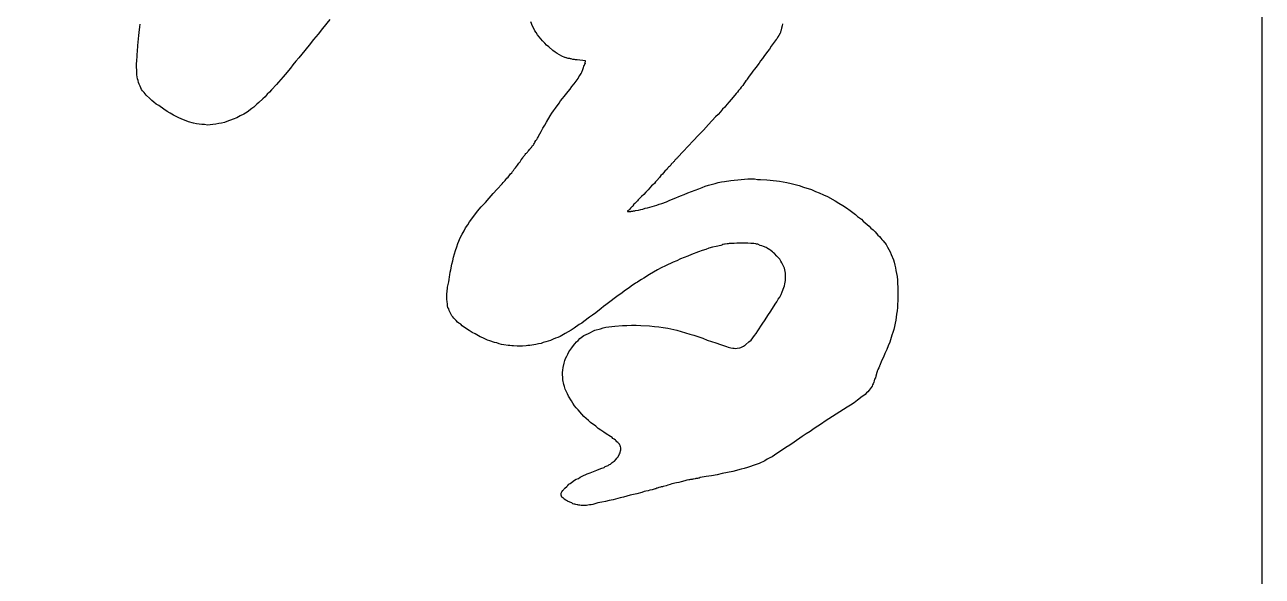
# Model space of a CAD drawing. Extents: x 0 to 5.1, y 0 to 11.
# Drawn here: x 2.559 to 5.118, y 5.75 to 6.889 of the extents above; entities that cross this region are included whole.
import ezdxf

# ---------------------------------------------------------------- set-up
doc = ezdxf.new("R2010")
doc.units = 0
doc.header["$MEASUREMENT"] = 0
doc.layers.get('0').update_dxf_attribs({"linetype": 'CONTINUOUS'})

msp = doc.modelspace()

# ---------------------------------------------------------------- linework, layer by layer
at = {"color": 88, "linetype": 'CONTINUOUS'}
for p, q in [((3.70107, 6.816897), (3.70107, 6.816138)), ((3.717747, 6.810072), (3.717747, 6.809314)), ((3.695005, 5.898641), (3.695005, 5.897883))]:
    msp.add_line(p, q, dxfattribs=at)
at = {"color": 7, "linetype": 'CONTINUOUS'}
msp.add_lwpolyline([(0, 0), (5.11811, 0), (5.11811, 11.023622), (0, 11.023622)], close=True, dxfattribs=at)
at = {"color": 88, "linetype": 'CONTINUOUS'}
for points in [[(3.190139, 6.900305), (3.174978, 6.881349), (3.165881, 6.869975), (3.156026, 6.858601), (3.14693, 6.847227), (3.131769, 6.828271), (3.125704, 6.820688), (3.11964, 6.813864), (3.113575, 6.806281), (3.108269, 6.799457), (3.097656, 6.786566), (3.093108, 6.781258), (3.088559, 6.77595), (3.084011, 6.770643), (3.079463, 6.765335), (3.069608, 6.754719), (3.065059, 6.75017), (3.060511, 6.74562), (3.055963, 6.740312), (3.051414, 6.735763), (3.043076, 6.72818), (3.039286, 6.725147), (3.036253, 6.722114), (3.032463, 6.719081), (3.028673, 6.716048), (3.018818, 6.708465), (3.011995, 6.704674), (3.004415, 6.700883), (2.997592, 6.697091), (2.990012, 6.694058), (2.977125, 6.689509), (2.971818, 6.687234), (2.965754, 6.685717), (2.960448, 6.684959), (2.954383, 6.683442), (2.948319, 6.682684), (2.936948, 6.681926), (2.930883, 6.682684), (2.925577, 6.682684), (2.919512, 6.683442), (2.914206, 6.684201), (2.908142, 6.685717), (2.897529, 6.68875), (2.89298, 6.690267), (2.887674, 6.692542), (2.882368, 6.694816), (2.877819, 6.697091), (2.866448, 6.702399), (2.859626, 6.70619), (2.853561, 6.709982), (2.846739, 6.714531), (2.836126, 6.722114), (2.83082, 6.725147), (2.826271, 6.728938), (2.821723, 6.73273), (2.817933, 6.736521), (2.810352, 6.743345), (2.808078, 6.746378), (2.805804, 6.749411), (2.802772, 6.752444), (2.800497, 6.755477), (2.797465, 6.762302), (2.795949, 6.766093), (2.794433, 6.769884), (2.793675, 6.773676), (2.792159, 6.777467), (2.790643, 6.785808), (2.790643, 6.791116), (2.790643, 6.795665), (2.789885, 6.800973), (2.789885, 6.806281), (2.790643, 6.816897), (2.791401, 6.822204), (2.791401, 6.828271), (2.792159, 6.833578), (2.792917, 6.846469), (2.793675, 6.853293), (2.794433, 6.860118), (2.795191, 6.866942), (2.795949, 6.873008), (2.796707, 6.88514), (2.797465, 6.890448)], [(3.70107, 6.816897), (3.698038, 6.816897), (3.695763, 6.817655), (3.692731, 6.817655), (3.688941, 6.818413), (3.687425, 6.818413), (3.685909, 6.819171), (3.684393, 6.819171), (3.682876, 6.819171), (3.680602, 6.81993), (3.679086, 6.820688), (3.678328, 6.820688), (3.676812, 6.821446), (3.676054, 6.821446), (3.66999, 6.824479), (3.664683, 6.826754), (3.660135, 6.829787), (3.655586, 6.83282), (3.651038, 6.835853), (3.642699, 6.843436), (3.638151, 6.847227), (3.634361, 6.851018), (3.629812, 6.855568), (3.626022, 6.860118), (3.6192, 6.868458), (3.616925, 6.873008), (3.613893, 6.876799), (3.611619, 6.881349), (3.609345, 6.885898), (3.605555, 6.894998)], [(4.12634, 6.891206), (4.125582, 6.886657), (4.124066, 6.882107), (4.12255, 6.876041), (4.121792, 6.874525), (4.121792, 6.873008), (4.121034, 6.871491), (4.11876, 6.866942), (4.116485, 6.863909), (4.114969, 6.860876), (4.112695, 6.858601), (4.106631, 6.85026), (4.10284, 6.844952), (4.09905, 6.838886), (4.09526, 6.833578), (4.087679, 6.823721), (4.084647, 6.819171), (4.080857, 6.814622), (4.077825, 6.810072), (4.071002, 6.800973), (4.06797, 6.797182), (4.064938, 6.79339), (4.061905, 6.788841), (4.057357, 6.782775), (4.055841, 6.7805), (4.054325, 6.778984), (4.052809, 6.776709), (4.052051, 6.774434), (4.050534, 6.772917), (4.045986, 6.766851), (4.043712, 6.763818), (4.04068, 6.760027), (4.038406, 6.756994), (4.035373, 6.753203), (4.033099, 6.75017), (4.030067, 6.747136), (4.027793, 6.743345), (4.020212, 6.735004), (4.015664, 6.729696), (4.011115, 6.724389), (4.006567, 6.719081), (4.002019, 6.714531), (3.99747, 6.709223), (3.992922, 6.703916), (3.987616, 6.698608), (3.973213, 6.682684), (3.9626, 6.67131), (3.951987, 6.660695), (3.941374, 6.649321), (3.930761, 6.637947), (3.920907, 6.627331), (3.909536, 6.615199), (3.908778, 6.614441), (3.907262, 6.613682), (3.906504, 6.612166), (3.905745, 6.611408), (3.904987, 6.610649), (3.904229, 6.609891), (3.903471, 6.609133), (3.901955, 6.606858), (3.900439, 6.6061), (3.899681, 6.604583), (3.898923, 6.603825), (3.898165, 6.603067), (3.896649, 6.60155), (3.895891, 6.600792), (3.895133, 6.599275), (3.8921, 6.596242), (3.890584, 6.594726), (3.889068, 6.593209), (3.887552, 6.590935), (3.883004, 6.586385), (3.879971, 6.583352), (3.877697, 6.580319), (3.874665, 6.577286), (3.871633, 6.573495), (3.866326, 6.567428), (3.863294, 6.564395), (3.86102, 6.561362), (3.857988, 6.558329), (3.854956, 6.556054), (3.848133, 6.547714), (3.843585, 6.543164), (3.839036, 6.538614), (3.834488, 6.534065), (3.827666, 6.527241), (3.826149, 6.524966), (3.823875, 6.523449), (3.822359, 6.521174), (3.820843, 6.519658), (3.818569, 6.518141), (3.816295, 6.515108), (3.815537, 6.513592), (3.814779, 6.512834), (3.813262, 6.511317), (3.811746, 6.5098), (3.81023, 6.508284), (3.807956, 6.506009), (3.807198, 6.505251), (3.80644, 6.504493), (3.805682, 6.504493), (3.805682, 6.503734), (3.805682, 6.502976), (3.805682, 6.502976), (3.805682, 6.502976), (3.80644, 6.502976), (3.80644, 6.502976), (3.807198, 6.502976), (3.807956, 6.502976), (3.809472, 6.502976), (3.81023, 6.502976), (3.811746, 6.502976), (3.812504, 6.502976), (3.813262, 6.503734), (3.816295, 6.503734), (3.817811, 6.504493), (3.819327, 6.504493), (3.820843, 6.504493), (3.822359, 6.505251), (3.828424, 6.506009), (3.832972, 6.507526), (3.83752, 6.508284), (3.842069, 6.5098), (3.846617, 6.510559), (3.856472, 6.513592), (3.86102, 6.515108), (3.866326, 6.516625), (3.870875, 6.518141), (3.876181, 6.519658), (3.886036, 6.523449), (3.891342, 6.525724), (3.896649, 6.527999), (3.901955, 6.530274), (3.914842, 6.535581), (3.922423, 6.538614), (3.930003, 6.541647), (3.937584, 6.544681), (3.952745, 6.549988), (3.959568, 6.553021), (3.96639, 6.555296), (3.973213, 6.557571), (3.986858, 6.561362), (3.992922, 6.562879), (3.999745, 6.564395), (4.005809, 6.565154), (4.019454, 6.567428), (4.026277, 6.568187), (4.033857, 6.568945), (4.04068, 6.569703), (4.054325, 6.570461), (4.061147, 6.570461), (4.06797, 6.570461), (4.074034, 6.569703), (4.080857, 6.569703), (4.093744, 6.568945), (4.100566, 6.568187), (4.106631, 6.567428), (4.113453, 6.56667), (4.119518, 6.565912), (4.134679, 6.562879), (4.143776, 6.561362), (4.152114, 6.559088), (4.160453, 6.556813), (4.16955, 6.55378), (4.186227, 6.548472), (4.194565, 6.544681), (4.202146, 6.541647), (4.210485, 6.537856), (4.218823, 6.534065), (4.234742, 6.524966), (4.242323, 6.520416), (4.250662, 6.515867), (4.258242, 6.510559), (4.265823, 6.505251), (4.277194, 6.49691), (4.280984, 6.493119), (4.285532, 6.490086), (4.289323, 6.487053), (4.293113, 6.483261), (4.301452, 6.476437), (4.305242, 6.472646), (4.309032, 6.468854), (4.31358, 6.465063), (4.317371, 6.461272), (4.323435, 6.454447), (4.326467, 6.451414), (4.3295, 6.448381), (4.331774, 6.445348), (4.334048, 6.442315), (4.340113, 6.434733), (4.343145, 6.429425), (4.346177, 6.424875), (4.348451, 6.419567), (4.350725, 6.414259), (4.355274, 6.403644), (4.35679, 6.398336), (4.358306, 6.39227), (4.359822, 6.386962), (4.36058, 6.381654), (4.362854, 6.368764), (4.363612, 6.361181), (4.363612, 6.354357), (4.36437, 6.346774), (4.36437, 6.339192), (4.36437, 6.325543), (4.36437, 6.318718), (4.363612, 6.311894), (4.363612, 6.30507), (4.362854, 6.298245), (4.362096, 6.291421), (4.36058, 6.278531), (4.359064, 6.272464), (4.357548, 6.26564), (4.356032, 6.259574), (4.354516, 6.253508), (4.352241, 6.247442), (4.347693, 6.233035), (4.344661, 6.225452), (4.341629, 6.21787), (4.337838, 6.209529), (4.334806, 6.201946), (4.331016, 6.194364), (4.327226, 6.185264), (4.326467, 6.184506), (4.326467, 6.18299), (4.325709, 6.182231), (4.324951, 6.180715), (4.324951, 6.179957), (4.323435, 6.176923), (4.323435, 6.176165), (4.322677, 6.174649), (4.321919, 6.173132), (4.321919, 6.172374), (4.321161, 6.170857), (4.320403, 6.168583), (4.320403, 6.167066), (4.319645, 6.166308), (4.319645, 6.164791), (4.318887, 6.163275), (4.318129, 6.159483), (4.316613, 6.15645), (4.315855, 6.153417), (4.315097, 6.150384), (4.31358, 6.147351), (4.312064, 6.145076), (4.311306, 6.142043), (4.307516, 6.136736), (4.305242, 6.133703), (4.30221, 6.13067), (4.299935, 6.128395), (4.296903, 6.125362), (4.293871, 6.123087), (4.290839, 6.120812), (4.280984, 6.113229), (4.274161, 6.107922), (4.266581, 6.103372), (4.259758, 6.098822), (4.252178, 6.094273), (4.237017, 6.084416), (4.229436, 6.079866), (4.221856, 6.074558), (4.214275, 6.070009), (4.206694, 6.064701), (4.191533, 6.054843), (4.183195, 6.048777), (4.174856, 6.043469), (4.166517, 6.038162), (4.14984, 6.026788), (4.141501, 6.020722), (4.133163, 6.015414), (4.119518, 6.006315), (4.114211, 6.003281), (4.109663, 5.99949), (4.104357, 5.996457), (4.099808, 5.994182), (4.094502, 5.991149), (4.089195, 5.988116), (4.077825, 5.982808), (4.07176, 5.980534), (4.065696, 5.978259), (4.059631, 5.975984), (4.053567, 5.974468), (4.046744, 5.972193), (4.04068, 5.970676), (4.023244, 5.966127), (4.012632, 5.963852), (4.001261, 5.961577), (3.990648, 5.959302), (3.979277, 5.957028), (3.967906, 5.955511), (3.955777, 5.953236), (3.953503, 5.952478), (3.951987, 5.952478), (3.950471, 5.95172), (3.948955, 5.95172), (3.946681, 5.95172), (3.945164, 5.950961), (3.942132, 5.950203), (3.940616, 5.950203), (3.9391, 5.949445), (3.937584, 5.949445), (3.936068, 5.949445), (3.933794, 5.948687), (3.932277, 5.948687), (3.928487, 5.947928), (3.926213, 5.94717), (3.923939, 5.946412), (3.916358, 5.944895), (3.91181, 5.943379), (3.906504, 5.942621), (3.897407, 5.940346), (3.893617, 5.938829), (3.889068, 5.938071), (3.885278, 5.936554), (3.879213, 5.935038), (3.877697, 5.93428), (3.875423, 5.93428), (3.873907, 5.933521), (3.870117, 5.932763), (3.868601, 5.932005), (3.867085, 5.931247), (3.865568, 5.931247), (3.864052, 5.930488), (3.862536, 5.930488), (3.856472, 5.928214), (3.851923, 5.927455), (3.848133, 5.925939), (3.843585, 5.925181), (3.839794, 5.924422), (3.835246, 5.922906), (3.824633, 5.919873), (3.817811, 5.918356), (3.810988, 5.91684), (3.804166, 5.915323), (3.797343, 5.913048), (3.790521, 5.911532), (3.776118, 5.90774), (3.767779, 5.906224), (3.760198, 5.903949), (3.752618, 5.902433), (3.744279, 5.900916), (3.733666, 5.897883), (3.730634, 5.897125), (3.726844, 5.897125), (3.723812, 5.896367), (3.720779, 5.895608), (3.717747, 5.895608), (3.714715, 5.895608), (3.709409, 5.895608), (3.707134, 5.896367), (3.70486, 5.896367), (3.702586, 5.897125), (3.70107, 5.897125), (3.698796, 5.897883), (3.696522, 5.898641), (3.695005, 5.898641)], [(3.695005, 5.898641), (3.692731, 5.8994), (3.690457, 5.900916), (3.688183, 5.901674), (3.685909, 5.902433), (3.68136, 5.904707), (3.679086, 5.906224), (3.676812, 5.90774), (3.673022, 5.910015), (3.672264, 5.911532), (3.670748, 5.91229), (3.66999, 5.913048), (3.669231, 5.915323), (3.668473, 5.91684), (3.668473, 5.917598), (3.668473, 5.918356), (3.668473, 5.920631), (3.668473, 5.921389), (3.669231, 5.922906), (3.66999, 5.923664), (3.671506, 5.926697), (3.672264, 5.927455), (3.67378, 5.928972), (3.674538, 5.930488), (3.676054, 5.931247), (3.679844, 5.935038), (3.682118, 5.937313), (3.684393, 5.939587), (3.686667, 5.941104), (3.689699, 5.943379), (3.695763, 5.947928), (3.699554, 5.950203), (3.704102, 5.95172), (3.707892, 5.953994), (3.711683, 5.956269), (3.722295, 5.960819), (3.72836, 5.963094), (3.735182, 5.966127), (3.742005, 5.968401), (3.750344, 5.972193), (3.752618, 5.972951), (3.754892, 5.973709), (3.757166, 5.974468), (3.75944, 5.975984), (3.763231, 5.977501), (3.765505, 5.978259), (3.767021, 5.979775), (3.768537, 5.980534), (3.770053, 5.981292), (3.773843, 5.984325), (3.776118, 5.985841), (3.778392, 5.987358), (3.782182, 5.991149), (3.783698, 5.993424), (3.785214, 5.995699), (3.788247, 6.000248), (3.789005, 6.002523), (3.790521, 6.004798), (3.791279, 6.009348), (3.792037, 6.010106), (3.792037, 6.011622), (3.792037, 6.013139), (3.792037, 6.014655), (3.791279, 6.017688), (3.790521, 6.018447), (3.790521, 6.019963), (3.789763, 6.020722), (3.789005, 6.022238), (3.78673, 6.024513), (3.785214, 6.026029), (3.783698, 6.027546), (3.782182, 6.029062), (3.780666, 6.030579), (3.777634, 6.032854), (3.77536, 6.03437), (3.773843, 6.035887), (3.771569, 6.037403), (3.770053, 6.038162), (3.761714, 6.043469), (3.756408, 6.047261), (3.750344, 6.051052), (3.745037, 6.054843), (3.739731, 6.059393), (3.729118, 6.066975), (3.72457, 6.071525), (3.720021, 6.075316), (3.715473, 6.079866), (3.710925, 6.084416), (3.703344, 6.093515), (3.699554, 6.097306), (3.695763, 6.101856), (3.692731, 6.107163), (3.689699, 6.111713), (3.683635, 6.12157), (3.68136, 6.12612), (3.679086, 6.13067), (3.676812, 6.135977), (3.675296, 6.141285), (3.67378, 6.145835), (3.671506, 6.155692), (3.671506, 6.161), (3.670748, 6.16555), (3.670748, 6.170857), (3.671506, 6.175407), (3.672264, 6.180715), (3.674538, 6.189814), (3.676054, 6.195122), (3.67757, 6.199671), (3.679844, 6.204221), (3.682118, 6.20877), (3.684393, 6.21332), (3.690457, 6.221661), (3.693489, 6.226211), (3.696522, 6.230002), (3.700312, 6.233793), (3.703344, 6.236826), (3.707134, 6.240617), (3.715473, 6.246684), (3.720021, 6.248958), (3.72457, 6.251233), (3.729118, 6.253508), (3.733666, 6.255783), (3.738215, 6.258058), (3.749586, 6.261091), (3.754892, 6.262607), (3.760956, 6.264124), (3.767021, 6.264882), (3.773085, 6.26564), (3.77915, 6.266398), (3.795069, 6.267915), (3.804166, 6.267915), (3.81402, 6.268673), (3.823117, 6.268673), (3.832972, 6.267915), (3.851165, 6.267157), (3.86102, 6.26564), (3.870117, 6.264882), (3.879213, 6.263365), (3.889068, 6.261849), (3.907262, 6.258058), (3.916358, 6.255024), (3.925455, 6.25275), (3.934552, 6.249717), (3.94289, 6.247442), (3.961084, 6.241376), (3.97018, 6.237584), (3.979277, 6.234551), (3.988374, 6.231518), (3.99747, 6.228485), (4.010357, 6.223936), (4.01339, 6.223177), (4.016422, 6.222419), (4.019454, 6.221661), (4.023244, 6.220903), (4.026277, 6.220903), (4.029309, 6.220144), (4.032341, 6.220903), (4.037647, 6.221661), (4.039922, 6.222419), (4.041438, 6.223177), (4.043712, 6.223936), (4.045228, 6.224694), (4.047502, 6.226211), (4.049018, 6.226969), (4.050534, 6.228485), (4.056599, 6.233793), (4.061147, 6.237584), (4.064938, 6.242134), (4.06797, 6.246684), (4.07176, 6.251233), (4.074792, 6.256541), (4.083889, 6.27019), (4.089953, 6.279289), (4.096018, 6.288388), (4.102082, 6.297487), (4.111179, 6.311894), (4.114211, 6.316444), (4.117244, 6.321752), (4.120276, 6.326301), (4.123308, 6.331609), (4.125582, 6.336917), (4.128614, 6.346016), (4.130131, 6.349807), (4.130889, 6.353599), (4.131647, 6.35739), (4.132405, 6.360423), (4.132405, 6.364214), (4.132405, 6.371797), (4.132405, 6.375588), (4.131647, 6.379379), (4.130889, 6.382412), (4.130131, 6.386204), (4.128614, 6.389237), (4.124824, 6.396819), (4.12255, 6.400611), (4.120276, 6.404402), (4.117244, 6.408193), (4.114211, 6.411226), (4.109663, 6.416534), (4.107389, 6.418051), (4.105115, 6.419567), (4.10284, 6.421842), (4.09905, 6.424875), (4.096776, 6.425633), (4.094502, 6.42715), (4.092228, 6.428666), (4.086921, 6.430941), (4.083131, 6.432458), (4.080099, 6.433216), (4.074792, 6.435491), (4.072518, 6.435491), (4.071002, 6.436249), (4.066454, 6.437007), (4.06418, 6.437007), (4.061905, 6.437007), (4.060389, 6.437007), (4.054325, 6.437766), (4.050534, 6.437766), (4.047502, 6.437766), (4.043712, 6.437766), (4.036131, 6.437766), (4.031583, 6.437766), (4.026277, 6.437007), (4.020212, 6.437007), (4.017938, 6.437007), (4.015664, 6.437007), (4.01339, 6.436249), (4.011874, 6.436249), (4.007325, 6.435491), (4.005809, 6.435491), (4.003535, 6.434733), (4.002019, 6.434733), (4.000503, 6.433974), (3.998228, 6.433216), (3.989132, 6.430941), (3.981551, 6.429425), (3.973971, 6.42715), (3.967148, 6.424875), (3.959568, 6.4226), (3.951987, 6.419567), (3.937584, 6.414259), (3.930003, 6.411226), (3.922423, 6.408193), (3.914842, 6.40516), (3.907262, 6.401369), (3.899681, 6.398336), (3.883762, 6.390753), (3.875423, 6.386962), (3.867843, 6.382412), (3.859504, 6.377863), (3.851165, 6.373313), (3.839036, 6.365731), (3.834488, 6.362698), (3.830698, 6.360423), (3.826149, 6.35739), (3.822359, 6.355115), (3.813262, 6.349049), (3.808714, 6.345258), (3.803408, 6.342225), (3.798859, 6.338433), (3.794311, 6.3354), (3.783698, 6.327818), (3.777634, 6.323268), (3.771569, 6.318718), (3.760956, 6.310378), (3.75565, 6.306586), (3.751102, 6.302795), (3.739731, 6.293696), (3.732908, 6.289146), (3.726844, 6.284597), (3.715473, 6.276256), (3.710925, 6.272464), (3.705618, 6.269431), (3.695005, 6.261849), (3.688941, 6.258058), (3.682876, 6.254266), (3.676812, 6.251233), (3.666199, 6.245167), (3.661651, 6.242892), (3.656344, 6.241376), (3.651796, 6.239101), (3.64649, 6.236826), (3.636635, 6.233793), (3.631329, 6.232277), (3.62678, 6.23076), (3.621474, 6.230002), (3.616167, 6.228485), (3.607829, 6.226969), (3.60328, 6.226211), (3.59949, 6.226211), (3.5957, 6.225452), (3.588119, 6.224694), (3.584329, 6.224694), (3.581297, 6.224694), (3.577506, 6.224694), (3.569926, 6.225452), (3.566136, 6.225452), (3.562345, 6.226211), (3.558555, 6.226211), (3.549458, 6.227727), (3.54491, 6.228485), (3.540362, 6.230002), (3.535055, 6.231518), (3.530507, 6.232277), (3.520652, 6.236068), (3.516104, 6.237584), (3.510797, 6.239859), (3.506249, 6.242134), (3.500943, 6.244409), (3.49033, 6.250475), (3.484265, 6.253508), (3.478201, 6.257299), (3.472895, 6.261091), (3.463798, 6.267157), (3.460766, 6.27019), (3.456975, 6.272464), (3.453943, 6.274739), (3.450911, 6.277772), (3.446363, 6.28308), (3.444088, 6.285355), (3.442572, 6.28763), (3.441056, 6.290663), (3.43954, 6.292938), (3.436508, 6.299004), (3.43575, 6.302037), (3.434234, 6.30507), (3.433476, 6.308103), (3.433476, 6.311136), (3.432717, 6.31796), (3.431959, 6.320993), (3.431959, 6.324026), (3.431959, 6.327059), (3.431959, 6.333884), (3.432717, 6.336917), (3.432717, 6.33995), (3.433476, 6.343741), (3.433476, 6.346774), (3.434234, 6.349807), (3.43575, 6.358148), (3.436508, 6.362698), (3.437266, 6.368006), (3.438024, 6.372555), (3.438782, 6.377863), (3.440298, 6.382412), (3.442572, 6.394545), (3.444088, 6.401369), (3.445604, 6.408952), (3.447879, 6.415776), (3.450153, 6.4226), (3.452427, 6.430183), (3.454701, 6.437007), (3.460008, 6.449898), (3.463798, 6.456722), (3.467588, 6.463547), (3.47062, 6.469613), (3.475169, 6.475679), (3.478959, 6.481745), (3.483507, 6.487811), (3.495636, 6.503734), (3.503217, 6.512834), (3.511555, 6.521933), (3.519136, 6.531032), (3.527475, 6.540131), (3.535813, 6.54923), (3.546426, 6.560604), (3.5487, 6.562879), (3.550216, 6.565154), (3.552491, 6.567428), (3.554007, 6.569703), (3.556281, 6.571978), (3.558555, 6.574253), (3.562345, 6.578802), (3.563861, 6.581077), (3.566136, 6.583352), (3.567652, 6.585627), (3.569926, 6.587901), (3.571442, 6.590935), (3.573716, 6.593209), (3.578265, 6.599275), (3.580539, 6.603067), (3.583571, 6.6061), (3.585845, 6.609891), (3.588877, 6.614441), (3.589635, 6.615957), (3.590393, 6.616715), (3.591152, 6.617474), (3.593426, 6.619748), (3.594184, 6.621265), (3.594942, 6.622782), (3.596458, 6.62354), (3.598732, 6.625815), (3.59949, 6.627331), (3.601006, 6.628848), (3.60328, 6.631881), (3.604797, 6.633397), (3.605555, 6.634914), (3.607071, 6.635672), (3.609345, 6.639463), (3.610861, 6.64098), (3.611619, 6.642496), (3.613135, 6.644771), (3.613893, 6.646288), (3.616167, 6.650079), (3.617684, 6.652354), (3.6192, 6.654629), (3.620716, 6.656903), (3.621474, 6.659178), (3.62678, 6.668277), (3.630571, 6.675102), (3.634361, 6.681926), (3.638151, 6.687992), (3.645732, 6.700883), (3.648764, 6.70619), (3.652554, 6.711498), (3.656344, 6.716806), (3.663925, 6.727422), (3.666957, 6.731971), (3.670748, 6.736521), (3.674538, 6.74107), (3.682876, 6.750928), (3.686667, 6.756236), (3.690457, 6.761543), (3.695005, 6.766851), (3.70107, 6.775192), (3.703344, 6.778225), (3.70486, 6.781258), (3.707134, 6.784291), (3.709409, 6.788083), (3.710925, 6.791116), (3.713199, 6.796424), (3.713957, 6.798698), (3.714715, 6.800973), (3.715473, 6.803248), (3.716231, 6.805523), (3.716989, 6.807797), (3.717747, 6.810072)], [(3.717747, 6.810072), (3.718505, 6.814622), (3.70107, 6.816897)]]:
    msp.add_lwpolyline(points, dxfattribs=at)

doc.saveas('drawing.dxf')
